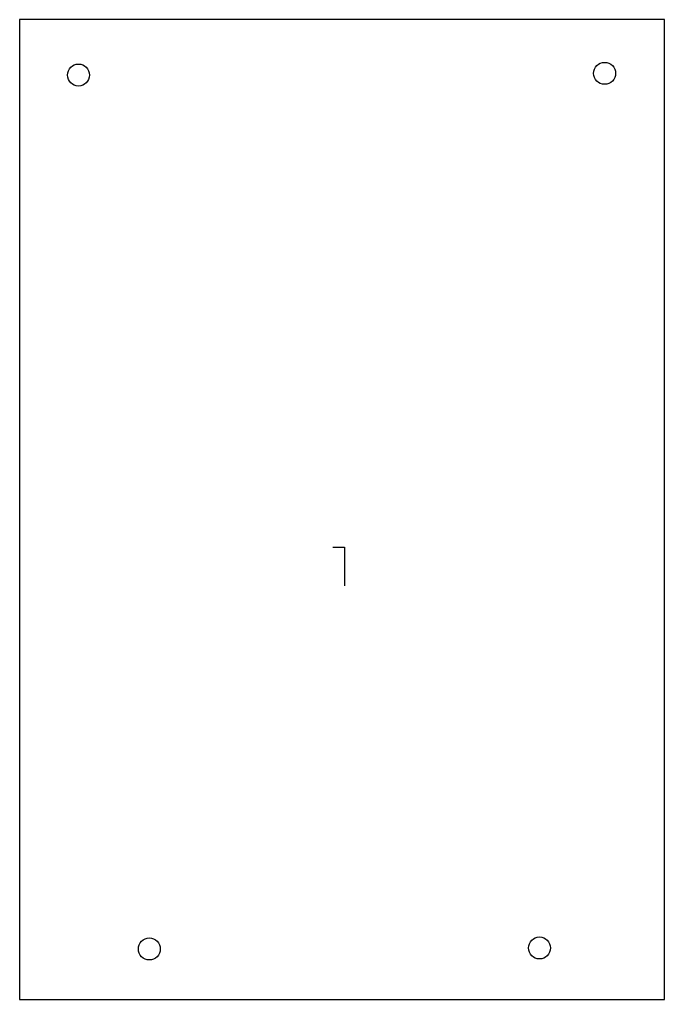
# Model space of a CAD drawing. Extents: x 0 to 100, y 0 to 152.
import ezdxf

# ---------------------------------------------------------------- set-up
doc = ezdxf.new("R2010")
doc.units = 0
doc.layers.add('CUT', color=1, linetype='CONTINUOUS')
doc.layers.add('SCORE', color=5, linetype='CONTINUOUS')

msp = doc.modelspace()

# ---------------------------------------------------------------- linework, layer by layer
at = {"layer": 'CUT'}
for p, q in [((99.76, 151.67), (0, 151.67)), ((0, 151.67), (0, 0)), ((99.76, 0), (99.76, 151.67)), ((0, 0), (99.76, 0))]:
    msp.add_line(p, q, dxfattribs=at)
for centre in [(9.11, 143.08), (90.51, 143.35), (20.07, 7.81), (80.44, 7.96)]:
    msp.add_circle(centre, 1.7, dxfattribs=at)
at = {"layer": 'SCORE'}
for p, q in [((48.455, 70), (50.255, 70)), ((50.255, 70), (50.255, 67)), ((50.255, 67), (50.255, 64))]:
    msp.add_line(p, q, dxfattribs=at)

doc.saveas('drawing.dxf')
